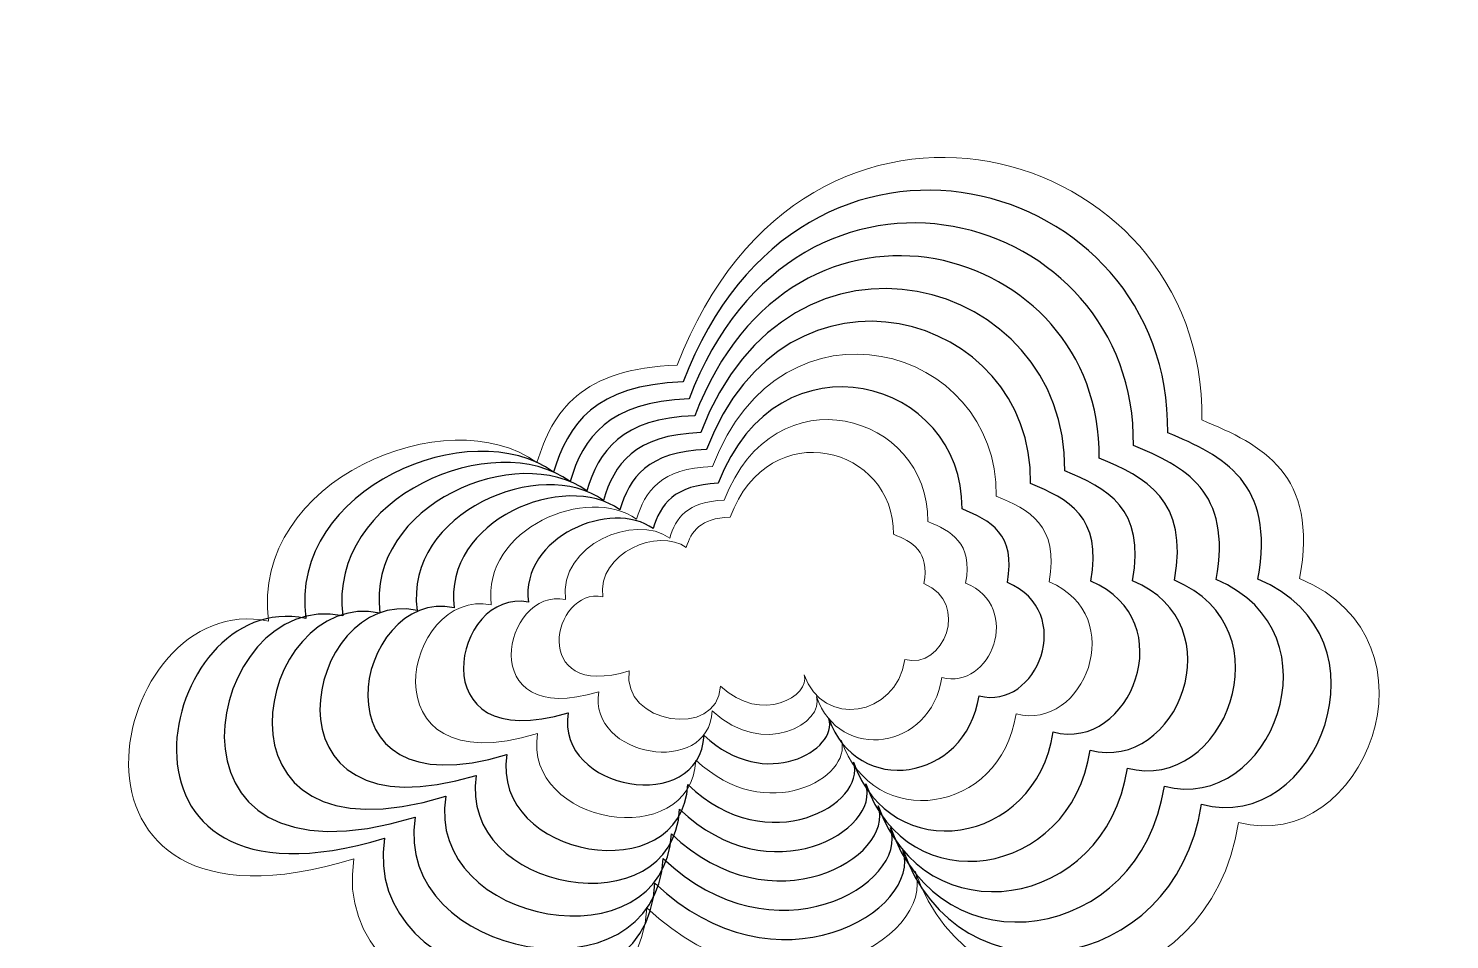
# Model space of a CAD drawing. Header units: centimetres. Extents: x -9 to 8.6, y -10.3 to 10.5.
# Drawn here: x -8.99 to 8.62, y -0.85 to 10.45 of the extents above; entities that cross this region are included whole.
import ezdxf

# ---------------------------------------------------------------- set-up
doc = ezdxf.new("R2010")
doc.units = ezdxf.units.CM
doc.header["$MEASUREMENT"] = 0
doc.layers.add('Layer 1', color=7, linetype='Continuous')

msp = doc.modelspace()

# ---------------------------------------------------------------- linework, layer by layer
at = {"layer": 'Layer 1', "color": 250, "lineweight": 20}
msp.add_open_spline([(-0.94877, 6.27633), (0.64169, 10.45058), (5.59985, 9.05682), (5.55242, 5.59597), (5.55242, 5.59597), (5.55242, 5.59597), (5.55242, 5.59597), (5.55242, 5.59597), (5.55242, 5.59597), (6.29882, 5.28403), (7.00326, 4.93014), (6.76194, 3.63049), (6.76194, 3.63049), (6.76194, 3.63049), (6.76194, 3.63049), (6.76194, 3.63049), (6.76194, 3.63049), (8.62018, 2.85231), (7.55166, 0.1918), (6.00599, 0.60668), (6.00599, 0.60668), (6.00599, 0.60668), (6.00599, 0.60668), (6.00599, 0.60668), (6.00599, 0.60668), (5.64918, -1.70719), (2.73421, -2.11896), (1.99944, 0.00192), (1.99944, 0.00192), (1.99944, 0.00191), (1.99944, 0.00191), (1.99945, 0.0019), (1.99945, 0.0019), (2.27374, -0.82793), (0.30012, -1.99743), (-1.32675, -0.45165), (-1.32675, -0.45165), (-1.32675, -0.45166), (-1.32675, -0.45167), (-1.32675, -0.45167), (-1.32675, -0.45167), (-1.4451, -2.60087), (-5.2919, -1.93219), (-4.95532, 0.15312), (-4.95532, 0.15312), (-4.95533, 0.15312), (-4.95534, 0.15312), (-4.95534, 0.15311), (-4.95534, 0.15311), (-8.9889, -1.07606), (-8.01355, 3.52441), (-6.01365, 3.10133), (-6.01365, 3.10133), (-6.01365, 3.10134), (-6.01365, 3.10134), (-6.01365, 3.10135), (-6.01365, 3.10135), (-6.23851, 4.86189), (-3.78529, 5.86669), (-2.68746, 5.06681), (-2.68746, 5.06681), (-2.68746, 5.06681), (-2.68746, 5.06682), (-2.68746, 5.06682), (-2.68746, 5.06682), (-2.49821, 5.70418), (-2.13571, 6.23758), (-0.94877, 6.27633), (-0.94877, 6.27633), (-0.94877, 6.27633), (-0.94877, 6.27633), (-0.94877, 6.27633)], degree=3, knots=[0, 0, 0, 0, 0.05263158, 0.05263158, 0.05263158, 0.05263158, 0.10526316, 0.10526316, 0.10526316, 0.10526316, 0.15789474, 0.15789474, 0.15789474, 0.15789474, 0.21052632, 0.21052632, 0.21052632, 0.21052632, 0.26315789, 0.26315789, 0.26315789, 0.26315789, 0.31578947, 0.31578947, 0.31578947, 0.31578947, 0.36842105, 0.36842105, 0.36842105, 0.36842105, 0.42105263, 0.42105263, 0.42105263, 0.42105263, 0.47368421, 0.47368421, 0.47368421, 0.47368421, 0.52631579, 0.52631579, 0.52631579, 0.52631579, 0.57894737, 0.57894737, 0.57894737, 0.57894737, 0.63157895, 0.63157895, 0.63157895, 0.63157895, 0.68421053, 0.68421053, 0.68421053, 0.68421053, 0.73684211, 0.73684211, 0.73684211, 0.73684211, 0.78947368, 0.78947368, 0.78947368, 0.78947368, 0.84210526, 0.84210526, 0.84210526, 0.84210526, 0.89473684, 0.89473684, 0.89473684, 0.89473684, 1, 1, 1, 1], dxfattribs=at)
at = {"layer": 'Layer 1', "color": 229}
for points, knots in [([(-0.87619, 6.06694), (0.5926, 9.92185), (5.17145, 8.63471), (5.12765, 5.43863), (5.12765, 5.43863), (5.12765, 5.43863), (5.12765, 5.43863), (5.12765, 5.43863), (5.12765, 5.43863), (5.81695, 5.15056), (6.4675, 4.82374), (6.24464, 3.62352), (6.24464, 3.62352), (6.24464, 3.62352), (6.24464, 3.62352), (6.24464, 3.62352), (6.24464, 3.62352), (7.96072, 2.90488), (6.97394, 0.44789), (5.54652, 0.83104), (5.54652, 0.83104), (5.54652, 0.83104), (5.54652, 0.83104), (5.54652, 0.83104), (5.54652, 0.83104), (5.217, -1.30582), (2.52503, -1.68609), (1.84648, 0.27255), (1.84648, 0.27255), (1.84648, 0.27254), (1.84648, 0.27254), (1.84649, 0.27253), (1.84649, 0.27253), (2.0998, -0.49382), (0.27716, -1.57385), (-1.22525, -0.14633), (-1.22525, -0.14633), (-1.22525, -0.14634), (-1.22525, -0.14634), (-1.22525, -0.14635), (-1.22525, -0.14635), (-1.33454, -2.13113), (-4.88706, -1.51361), (-4.57623, 0.41217), (-4.57623, 0.41217), (-4.57624, 0.41217), (-4.57624, 0.41217), (-4.57625, 0.41216), (-4.57625, 0.41216), (-8.30124, -0.72298), (-7.40051, 3.52554), (-5.5536, 3.13483), (-5.5536, 3.13483), (-5.5536, 3.13484), (-5.5536, 3.13484), (-5.5536, 3.13485), (-5.5536, 3.13485), (-5.76126, 4.76071), (-3.49571, 5.68863), (-2.48187, 4.94995), (-2.48187, 4.94995), (-2.48187, 4.94995), (-2.48187, 4.94996), (-2.48187, 4.94996), (-2.48187, 4.94996), (-2.3071, 5.53856), (-1.97233, 6.03116), (-0.8762, 6.06694), (-0.8762, 6.06694), (-0.8762, 6.06694), (-0.8762, 6.06694), (-0.8762, 6.06694), (-0.8762, 6.06694), (-0.8762, 6.06694), (-0.87619, 6.06694), (-0.87619, 6.06694)], [0, 0, 0, 0, 0.05, 0.05, 0.05, 0.05, 0.1, 0.1, 0.1, 0.1, 0.15, 0.15, 0.15, 0.15, 0.2, 0.2, 0.2, 0.2, 0.25, 0.25, 0.25, 0.25, 0.3, 0.3, 0.3, 0.3, 0.35, 0.35, 0.35, 0.35, 0.4, 0.4, 0.4, 0.4, 0.45, 0.45, 0.45, 0.45, 0.5, 0.5, 0.5, 0.5, 0.55, 0.55, 0.55, 0.55, 0.6, 0.6, 0.6, 0.6, 0.65, 0.65, 0.65, 0.65, 0.7, 0.7, 0.7, 0.7, 0.75, 0.75, 0.75, 0.75, 0.8, 0.8, 0.8, 0.8, 0.85, 0.85, 0.85, 0.85, 0.9, 0.9, 0.9, 0.9, 1, 1, 1, 1]), ([(-0.87619, 6.06694), (-0.87619, 6.06694), (-0.87619, 6.06694), (-0.87619, 6.06694), (-0.87619, 6.06694), (-0.87619, 6.06694), (-0.87619, 6.06694), (-0.87619, 6.06694)], [0, 0, 0, 0, 0.33333333, 0.33333333, 0.33333333, 0.33333333, 1, 1, 1, 1])]:
    msp.add_open_spline(points, degree=3, knots=knots, dxfattribs=at)
at = {"layer": 'Layer 1', "lineweight": 20}
for points, knots in [([(-0.87619, 6.06694), (0.5926, 9.92185), (5.17145, 8.63471), (5.12765, 5.43863), (5.12765, 5.43863), (5.12765, 5.43863), (5.12765, 5.43863), (5.12765, 5.43863), (5.12765, 5.43863), (5.81695, 5.15056), (6.4675, 4.82374), (6.24464, 3.62352), (6.24464, 3.62352), (6.24464, 3.62352), (6.24464, 3.62352), (6.24464, 3.62352), (6.24464, 3.62352), (7.96072, 2.90488), (6.97394, 0.44789), (5.54652, 0.83104), (5.54652, 0.83104), (5.54652, 0.83104), (5.54652, 0.83104), (5.54652, 0.83104), (5.54652, 0.83104), (5.217, -1.30582), (2.52503, -1.68609), (1.84648, 0.27255), (1.84648, 0.27255), (1.84648, 0.27254), (1.84648, 0.27254), (1.84649, 0.27253), (1.84649, 0.27253), (2.0998, -0.49382), (0.27716, -1.57385), (-1.22525, -0.14633), (-1.22525, -0.14633), (-1.22525, -0.14634), (-1.22525, -0.14634), (-1.22525, -0.14635), (-1.22525, -0.14635), (-1.33454, -2.13113), (-4.88706, -1.51361), (-4.57623, 0.41217), (-4.57623, 0.41217), (-4.57624, 0.41217), (-4.57624, 0.41217), (-4.57625, 0.41216), (-4.57625, 0.41216), (-8.30124, -0.72298), (-7.40051, 3.52554), (-5.5536, 3.13483), (-5.5536, 3.13483), (-5.5536, 3.13484), (-5.5536, 3.13484), (-5.5536, 3.13485), (-5.5536, 3.13485), (-5.76126, 4.76071), (-3.49571, 5.68863), (-2.48187, 4.94995), (-2.48187, 4.94995), (-2.48187, 4.94995), (-2.48187, 4.94996), (-2.48187, 4.94996), (-2.48187, 4.94996), (-2.3071, 5.53856), (-1.97233, 6.03116), (-0.8762, 6.06694), (-0.8762, 6.06694), (-0.8762, 6.06694), (-0.8762, 6.06694), (-0.8762, 6.06694)], [0, 0, 0, 0, 0.05263158, 0.05263158, 0.05263158, 0.05263158, 0.10526316, 0.10526316, 0.10526316, 0.10526316, 0.15789474, 0.15789474, 0.15789474, 0.15789474, 0.21052632, 0.21052632, 0.21052632, 0.21052632, 0.26315789, 0.26315789, 0.26315789, 0.26315789, 0.31578947, 0.31578947, 0.31578947, 0.31578947, 0.36842105, 0.36842105, 0.36842105, 0.36842105, 0.42105263, 0.42105263, 0.42105263, 0.42105263, 0.47368421, 0.47368421, 0.47368421, 0.47368421, 0.52631579, 0.52631579, 0.52631579, 0.52631579, 0.57894737, 0.57894737, 0.57894737, 0.57894737, 0.63157895, 0.63157895, 0.63157895, 0.63157895, 0.68421053, 0.68421053, 0.68421053, 0.68421053, 0.73684211, 0.73684211, 0.73684211, 0.73684211, 0.78947368, 0.78947368, 0.78947368, 0.78947368, 0.84210526, 0.84210526, 0.84210526, 0.84210526, 0.89473684, 0.89473684, 0.89473684, 0.89473684, 1, 1, 1, 1]), ([(-0.80362, 5.85755), (0.5435, 9.39312), (4.74304, 8.21261), (4.70287, 5.28129), (4.70287, 5.28129), (4.70287, 5.28129), (4.70287, 5.28129), (4.70287, 5.28129), (4.70287, 5.28129), (5.33507, 5.01708), (5.93172, 4.71734), (5.72733, 3.61654), (5.72733, 3.61654), (5.72733, 3.61654), (5.72733, 3.61654), (5.72733, 3.61654), (5.72733, 3.61654), (7.30125, 2.95743), (6.39621, 0.70398), (5.08704, 1.05538), (5.08704, 1.05538), (5.08704, 1.05538), (5.08704, 1.05538), (5.08704, 1.05538), (5.08704, 1.05538), (4.78482, -0.90446), (2.31585, -1.25323), (1.69351, 0.54315), (1.69351, 0.54315), (1.69351, 0.54314), (1.69351, 0.54314), (1.69351, 0.54314), (1.69351, 0.54314), (1.92584, -0.15973), (0.25419, -1.15029), (-1.12377, 0.15898), (-1.12377, 0.15898), (-1.12377, 0.15897), (-1.12377, 0.15897), (-1.12377, 0.15896), (-1.12377, 0.15896), (-1.22401, -1.6614), (-4.48224, -1.09504), (-4.19716, 0.67121), (-4.19716, 0.67121), (-4.19717, 0.67121), (-4.19717, 0.67121), (-4.19718, 0.6712), (-4.19718, 0.6712), (-7.61359, -0.3699), (-6.78747, 3.52668), (-5.09357, 3.16833), (-5.09357, 3.16833), (-5.09357, 3.16834), (-5.09357, 3.16834), (-5.09357, 3.16835), (-5.09357, 3.16835), (-5.28403, 4.65952), (-3.20615, 5.51058), (-2.27629, 4.83309), (-2.27629, 4.83309), (-2.27629, 4.83309), (-2.27629, 4.8331), (-2.27629, 4.8331), (-2.27629, 4.8331), (-2.116, 5.37294), (-1.80896, 5.82474), (-0.80363, 5.85755), (-0.80363, 5.85755), (-0.80363, 5.85755), (-0.80363, 5.85755), (-0.80363, 5.85755)], [0, 0, 0, 0, 0.05263158, 0.05263158, 0.05263158, 0.05263158, 0.10526316, 0.10526316, 0.10526316, 0.10526316, 0.15789474, 0.15789474, 0.15789474, 0.15789474, 0.21052632, 0.21052632, 0.21052632, 0.21052632, 0.26315789, 0.26315789, 0.26315789, 0.26315789, 0.31578947, 0.31578947, 0.31578947, 0.31578947, 0.36842105, 0.36842105, 0.36842105, 0.36842105, 0.42105263, 0.42105263, 0.42105263, 0.42105263, 0.47368421, 0.47368421, 0.47368421, 0.47368421, 0.52631579, 0.52631579, 0.52631579, 0.52631579, 0.57894737, 0.57894737, 0.57894737, 0.57894737, 0.63157895, 0.63157895, 0.63157895, 0.63157895, 0.68421053, 0.68421053, 0.68421053, 0.68421053, 0.73684211, 0.73684211, 0.73684211, 0.73684211, 0.78947368, 0.78947368, 0.78947368, 0.78947368, 0.84210526, 0.84210526, 0.84210526, 0.84210526, 0.89473684, 0.89473684, 0.89473684, 0.89473684, 1, 1, 1, 1]), ([(-0.73105, 5.64816), (0.49439, 8.8644), (4.31463, 7.79051), (4.27808, 5.12395), (4.27808, 5.12395), (4.27808, 5.12395), (4.27808, 5.12395), (4.27809, 5.12395), (4.27809, 5.12395), (4.85319, 4.88361), (5.39595, 4.61093), (5.21002, 3.60956), (5.21002, 3.60956), (5.21002, 3.60956), (5.21002, 3.60956), (5.21002, 3.60956), (5.21002, 3.60956), (6.64178, 3.00998), (5.81849, 0.96007), (4.62756, 1.27973), (4.62756, 1.27973), (4.62756, 1.27973), (4.62756, 1.27973), (4.62756, 1.27972), (4.62756, 1.27972), (4.35263, -0.5031), (2.10667, -0.82037), (1.54053, 0.81376), (1.54053, 0.81376), (1.54053, 0.81376), (1.54053, 0.81375), (1.54053, 0.81375), (1.54053, 0.81375), (1.75188, 0.17437), (0.23121, -0.72673), (-1.02229, 0.46429), (-1.02229, 0.46429), (-1.02229, 0.46428), (-1.02229, 0.46428), (-1.02229, 0.46427), (-1.02229, 0.46427), (-1.11347, -1.19168), (-4.07742, -0.67647), (-3.81808, 0.93025), (-3.81808, 0.93025), (-3.81809, 0.93025), (-3.81809, 0.93025), (-3.8181, 0.93025), (-3.8181, 0.93025), (-6.92594, -0.01682), (-6.17444, 3.52782), (-4.63353, 3.20184), (-4.63353, 3.20184), (-4.63353, 3.20184), (-4.63353, 3.20185), (-4.63353, 3.20185), (-4.63353, 3.20185), (-4.80678, 4.55834), (-2.91659, 5.33253), (-2.07071, 4.71623), (-2.07071, 4.71623), (-2.07071, 4.71623), (-2.07071, 4.71624), (-2.07071, 4.71624), (-2.07071, 4.71624), (-1.9249, 5.20732), (-1.64559, 5.61831), (-0.73106, 5.64816), (-0.73106, 5.64816), (-0.73106, 5.64816), (-0.73106, 5.64816), (-0.73106, 5.64816)], [0, 0, 0, 0, 0.05263158, 0.05263158, 0.05263158, 0.05263158, 0.10526316, 0.10526316, 0.10526316, 0.10526316, 0.15789474, 0.15789474, 0.15789474, 0.15789474, 0.21052632, 0.21052632, 0.21052632, 0.21052632, 0.26315789, 0.26315789, 0.26315789, 0.26315789, 0.31578947, 0.31578947, 0.31578947, 0.31578947, 0.36842105, 0.36842105, 0.36842105, 0.36842105, 0.42105263, 0.42105263, 0.42105263, 0.42105263, 0.47368421, 0.47368421, 0.47368421, 0.47368421, 0.52631579, 0.52631579, 0.52631579, 0.52631579, 0.57894737, 0.57894737, 0.57894737, 0.57894737, 0.63157895, 0.63157895, 0.63157895, 0.63157895, 0.68421053, 0.68421053, 0.68421053, 0.68421053, 0.73684211, 0.73684211, 0.73684211, 0.73684211, 0.78947368, 0.78947368, 0.78947368, 0.78947368, 0.84210526, 0.84210526, 0.84210526, 0.84210526, 0.89473684, 0.89473684, 0.89473684, 0.89473684, 1, 1, 1, 1]), ([(-0.65847, 5.43877), (0.4453, 8.33567), (3.88623, 7.36841), (3.85331, 4.96661), (3.85331, 4.96661), (3.85331, 4.96661), (3.85332, 4.96661), (3.85332, 4.96661), (3.85332, 4.96661), (4.37131, 4.75013), (4.86018, 4.50453), (4.69271, 3.60259), (4.69271, 3.60259), (4.69271, 3.60259), (4.69271, 3.60259), (4.69272, 3.60259), (4.69272, 3.60259), (5.98232, 3.06254), (5.24077, 1.21616), (4.16809, 1.50409), (4.16809, 1.50409), (4.16809, 1.50409), (4.16809, 1.50408), (4.16809, 1.50408), (4.16809, 1.50408), (3.92046, -0.10173), (1.89749, -0.38749), (1.38757, 1.08439), (1.38757, 1.08439), (1.38757, 1.08439), (1.38757, 1.08438), (1.38757, 1.08438), (1.38757, 1.08438), (1.57793, 0.50848), (0.20825, -0.30315), (-0.92079, 0.76961), (-0.92079, 0.76961), (-0.92079, 0.76961), (-0.92079, 0.7696), (-0.92079, 0.7696), (-0.92079, 0.7696), (-1.00292, -0.72193), (-3.67258, -0.25788), (-3.43899, 1.18932), (-3.43899, 1.18932), (-3.43899, 1.18932), (-3.439, 1.18932), (-3.439, 1.18932), (-3.439, 1.18932), (-6.23827, 0.33628), (-5.56138, 3.52898), (-4.17346, 3.23537), (-4.17346, 3.23537), (-4.17346, 3.23537), (-4.17346, 3.23538), (-4.17346, 3.23538), (-4.17346, 3.23538), (-4.32951, 4.45719), (-2.62699, 5.15451), (-1.8651, 4.5994), (-1.8651, 4.5994), (-1.8651, 4.5994), (-1.8651, 4.59941), (-1.8651, 4.59941), (-1.8651, 4.59941), (-1.73376, 5.04173), (-1.48219, 5.41192), (-0.65846, 5.4388), (-0.65846, 5.4388), (-0.65846, 5.4388), (-0.65846, 5.4388), (-0.65846, 5.4388)], [0, 0, 0, 0, 0.05263158, 0.05263158, 0.05263158, 0.05263158, 0.10526316, 0.10526316, 0.10526316, 0.10526316, 0.15789474, 0.15789474, 0.15789474, 0.15789474, 0.21052632, 0.21052632, 0.21052632, 0.21052632, 0.26315789, 0.26315789, 0.26315789, 0.26315789, 0.31578947, 0.31578947, 0.31578947, 0.31578947, 0.36842105, 0.36842105, 0.36842105, 0.36842105, 0.42105263, 0.42105263, 0.42105263, 0.42105263, 0.47368421, 0.47368421, 0.47368421, 0.47368421, 0.52631579, 0.52631579, 0.52631579, 0.52631579, 0.57894737, 0.57894737, 0.57894737, 0.57894737, 0.63157895, 0.63157895, 0.63157895, 0.63157895, 0.68421053, 0.68421053, 0.68421053, 0.68421053, 0.73684211, 0.73684211, 0.73684211, 0.73684211, 0.78947368, 0.78947368, 0.78947368, 0.78947368, 0.84210526, 0.84210526, 0.84210526, 0.84210526, 0.89473684, 0.89473684, 0.89473684, 0.89473684, 1, 1, 1, 1]), ([(-0.5859, 5.22938), (0.3962, 7.80694), (3.45782, 6.94631), (3.42853, 4.80927), (3.42853, 4.80927), (3.42853, 4.80927), (3.42854, 4.80927), (3.42854, 4.80926), (3.42854, 4.80926), (3.88943, 4.61664), (4.32441, 4.39812), (4.1754, 3.5956), (4.1754, 3.5956), (4.1754, 3.5956), (4.1754, 3.5956), (4.17541, 3.5956), (4.17541, 3.5956), (5.32285, 3.11508), (4.66305, 1.47224), (3.70861, 1.72842), (3.70861, 1.72842), (3.70861, 1.72842), (3.70861, 1.72841), (3.70861, 1.72841), (3.70861, 1.72841), (3.48828, 0.29962), (1.68831, 0.04536), (1.2346, 1.35498), (1.2346, 1.35498), (1.2346, 1.35498), (1.2346, 1.35497), (1.2346, 1.35497), (1.2346, 1.35497), (1.40398, 0.84255), (0.18528, 0.1204), (-0.8193, 1.0749), (-0.8193, 1.0749), (-0.8193, 1.0749), (-0.8193, 1.07489), (-0.8193, 1.07489), (-0.8193, 1.07489), (-0.89238, -0.25223), (-3.26775, 0.16067), (-3.05991, 1.44834), (-3.05991, 1.44834), (-3.05991, 1.44834), (-3.05992, 1.44834), (-3.05992, 1.44834), (-3.05992, 1.44834), (-5.55062, 0.68934), (-4.94834, 3.53009), (-3.71342, 3.26884), (-3.71342, 3.26884), (-3.71342, 3.26884), (-3.71342, 3.26885), (-3.71342, 3.26885), (-3.71342, 3.26885), (-3.85227, 4.35597), (-2.33743, 4.97643), (-1.65952, 4.48251), (-1.65952, 4.48251), (-1.65952, 4.48251), (-1.65952, 4.48251), (-1.65952, 4.48252), (-1.65952, 4.48252), (-1.54266, 4.87608), (-1.31882, 5.20546), (-0.58589, 5.22938), (-0.58589, 5.22938), (-0.58589, 5.22938), (-0.58589, 5.22938), (-0.58589, 5.22938)], [0, 0, 0, 0, 0.05263158, 0.05263158, 0.05263158, 0.05263158, 0.10526316, 0.10526316, 0.10526316, 0.10526316, 0.15789474, 0.15789474, 0.15789474, 0.15789474, 0.21052632, 0.21052632, 0.21052632, 0.21052632, 0.26315789, 0.26315789, 0.26315789, 0.26315789, 0.31578947, 0.31578947, 0.31578947, 0.31578947, 0.36842105, 0.36842105, 0.36842105, 0.36842105, 0.42105263, 0.42105263, 0.42105263, 0.42105263, 0.47368421, 0.47368421, 0.47368421, 0.47368421, 0.52631579, 0.52631579, 0.52631579, 0.52631579, 0.57894737, 0.57894737, 0.57894737, 0.57894737, 0.63157895, 0.63157895, 0.63157895, 0.63157895, 0.68421053, 0.68421053, 0.68421053, 0.68421053, 0.73684211, 0.73684211, 0.73684211, 0.73684211, 0.78947368, 0.78947368, 0.78947368, 0.78947368, 0.84210526, 0.84210526, 0.84210526, 0.84210526, 0.89473684, 0.89473684, 0.89473684, 0.89473684, 1, 1, 1, 1]), ([(-0.44075, 4.8106), (0.298, 6.74949), (2.60101, 6.10211), (2.57898, 4.49458), (2.57898, 4.49458), (2.57899, 4.49458), (2.57899, 4.49458), (2.579, 4.49457), (2.579, 4.49457), (2.92569, 4.34968), (3.25288, 4.1853), (3.14079, 3.58163), (3.14079, 3.58163), (3.14079, 3.58163), (3.1408, 3.58163), (3.1408, 3.58163), (3.1408, 3.58163), (4.00392, 3.22017), (3.5076, 1.9844), (2.78966, 2.17711), (2.78966, 2.17711), (2.78966, 2.17711), (2.78966, 2.1771), (2.78966, 2.1771), (2.78966, 2.1771), (2.62392, 1.10234), (1.26995, 0.91108), (0.92866, 1.89621), (0.92866, 1.89621), (0.92866, 1.89621), (0.92866, 1.89621), (0.92866, 1.89621), (0.92866, 1.89621), (1.05608, 1.51076), (0.13934, 0.96754), (-0.61632, 1.68553), (-0.61632, 1.68553), (-0.61632, 1.68553), (-0.61632, 1.68553), (-0.61632, 1.68552), (-0.61632, 1.68552), (-0.67129, 0.68724), (-2.45809, 0.99783), (-2.30175, 1.96643), (-2.30175, 1.96643), (-2.30175, 1.96643), (-2.30175, 1.96643), (-2.30176, 1.96643), (-2.30176, 1.96643), (-4.17531, 1.39549), (-3.72227, 3.53236), (-2.79334, 3.33584), (-2.79334, 3.33584), (-2.79334, 3.33584), (-2.79334, 3.33584), (-2.79334, 3.33584), (-2.79334, 3.33584), (-2.89779, 4.15359), (-1.75829, 4.62031), (-1.24836, 4.24878), (-1.24836, 4.24878), (-1.24836, 4.24878), (-1.24836, 4.24878), (-1.24836, 4.24878), (-1.24836, 4.24878), (-1.16046, 4.54483), (-0.99208, 4.79259), (-0.44076, 4.81059), (-0.44076, 4.81059), (-0.44076, 4.81059), (-0.44076, 4.81059), (-0.44076, 4.81059)], [0, 0, 0, 0, 0.05263158, 0.05263158, 0.05263158, 0.05263158, 0.10526316, 0.10526316, 0.10526316, 0.10526316, 0.15789474, 0.15789474, 0.15789474, 0.15789474, 0.21052632, 0.21052632, 0.21052632, 0.21052632, 0.26315789, 0.26315789, 0.26315789, 0.26315789, 0.31578947, 0.31578947, 0.31578947, 0.31578947, 0.36842105, 0.36842105, 0.36842105, 0.36842105, 0.42105263, 0.42105263, 0.42105263, 0.42105263, 0.47368421, 0.47368421, 0.47368421, 0.47368421, 0.52631579, 0.52631579, 0.52631579, 0.52631579, 0.57894737, 0.57894737, 0.57894737, 0.57894737, 0.63157895, 0.63157895, 0.63157895, 0.63157895, 0.68421053, 0.68421053, 0.68421053, 0.68421053, 0.73684211, 0.73684211, 0.73684211, 0.73684211, 0.78947368, 0.78947368, 0.78947368, 0.78947368, 0.84210526, 0.84210526, 0.84210526, 0.84210526, 0.89473684, 0.89473684, 0.89473684, 0.89473684, 1, 1, 1, 1]), ([(-0.87619, 6.06694), (-0.87619, 6.06694), (-0.87619, 6.06694), (-0.87619, 6.06694), (-0.87619, 6.06694), (-0.87619, 6.06694), (-0.87619, 6.06694), (-0.87619, 6.06694)], [0, 0, 0, 0, 0.33333333, 0.33333333, 0.33333333, 0.33333333, 1, 1, 1, 1]), ([(-0.80362, 5.85755), (-0.80362, 5.85755), (-0.80362, 5.85755), (-0.80362, 5.85755), (-0.80362, 5.85755), (-0.80362, 5.85755), (-0.80362, 5.85755), (-0.80362, 5.85755)], [0, 0, 0, 0, 0.33333333, 0.33333333, 0.33333333, 0.33333333, 1, 1, 1, 1]), ([(-0.73105, 5.64816), (-0.73105, 5.64816), (-0.73105, 5.64816), (-0.73105, 5.64816), (-0.73105, 5.64816), (-0.73105, 5.64816), (-0.73105, 5.64816), (-0.73105, 5.64816)], [0, 0, 0, 0, 0.33333333, 0.33333333, 0.33333333, 0.33333333, 1, 1, 1, 1]), ([(-0.65847, 5.43877), (-0.65847, 5.43877), (-0.65847, 5.43877), (-0.65847, 5.43877), (-0.65847, 5.43877), (-0.65847, 5.43877), (-0.65847, 5.43877), (-0.65847, 5.43877)], [0, 0, 0, 0, 0.33333333, 0.33333333, 0.33333333, 0.33333333, 1, 1, 1, 1]), ([(-0.5859, 5.22938), (-0.5859, 5.22938), (-0.5859, 5.22938), (-0.5859, 5.22938), (-0.5859, 5.22938), (-0.5859, 5.22938), (-0.5859, 5.22938), (-0.5859, 5.22938)], [0, 0, 0, 0, 0.33333333, 0.33333333, 0.33333333, 0.33333333, 1, 1, 1, 1]), ([(-0.44075, 4.8106), (-0.44075, 4.8106), (-0.44075, 4.8106), (-0.44075, 4.8106), (-0.44075, 4.8106), (-0.44075, 4.8106), (-0.44075, 4.8106), (-0.44075, 4.8106)], [0, 0, 0, 0, 0.33333333, 0.33333333, 0.33333333, 0.33333333, 1, 1, 1, 1])]:
    msp.add_open_spline(points, degree=3, knots=knots, dxfattribs=at)
at = {"layer": 'Layer 1', "color": 251}
for points, knots in [([(-0.80362, 5.85755), (0.5435, 9.39312), (4.74304, 8.21261), (4.70287, 5.28129), (4.70287, 5.28129), (4.70287, 5.28129), (4.70287, 5.28129), (4.70287, 5.28129), (4.70287, 5.28129), (5.33507, 5.01708), (5.93172, 4.71734), (5.72733, 3.61654), (5.72733, 3.61654), (5.72733, 3.61654), (5.72733, 3.61654), (5.72733, 3.61654), (5.72733, 3.61654), (7.30125, 2.95743), (6.39621, 0.70398), (5.08704, 1.05538), (5.08704, 1.05538), (5.08704, 1.05538), (5.08704, 1.05538), (5.08704, 1.05538), (5.08704, 1.05538), (4.78482, -0.90446), (2.31585, -1.25323), (1.69351, 0.54315), (1.69351, 0.54315), (1.69351, 0.54314), (1.69351, 0.54314), (1.69351, 0.54314), (1.69351, 0.54314), (1.92584, -0.15973), (0.25419, -1.15029), (-1.12377, 0.15898), (-1.12377, 0.15898), (-1.12377, 0.15897), (-1.12377, 0.15897), (-1.12377, 0.15896), (-1.12377, 0.15896), (-1.22401, -1.6614), (-4.48224, -1.09504), (-4.19716, 0.67121), (-4.19716, 0.67121), (-4.19717, 0.67121), (-4.19717, 0.67121), (-4.19718, 0.6712), (-4.19718, 0.6712), (-7.61359, -0.3699), (-6.78747, 3.52668), (-5.09357, 3.16833), (-5.09357, 3.16833), (-5.09357, 3.16834), (-5.09357, 3.16834), (-5.09357, 3.16835), (-5.09357, 3.16835), (-5.28403, 4.65952), (-3.20615, 5.51058), (-2.27629, 4.83309), (-2.27629, 4.83309), (-2.27629, 4.83309), (-2.27629, 4.8331), (-2.27629, 4.8331), (-2.27629, 4.8331), (-2.116, 5.37294), (-1.80896, 5.82474), (-0.80363, 5.85755), (-0.80363, 5.85755), (-0.80363, 5.85755), (-0.80363, 5.85755), (-0.80363, 5.85755), (-0.80363, 5.85755), (-0.80363, 5.85755), (-0.80362, 5.85755), (-0.80362, 5.85755)], [0, 0, 0, 0, 0.05, 0.05, 0.05, 0.05, 0.1, 0.1, 0.1, 0.1, 0.15, 0.15, 0.15, 0.15, 0.2, 0.2, 0.2, 0.2, 0.25, 0.25, 0.25, 0.25, 0.3, 0.3, 0.3, 0.3, 0.35, 0.35, 0.35, 0.35, 0.4, 0.4, 0.4, 0.4, 0.45, 0.45, 0.45, 0.45, 0.5, 0.5, 0.5, 0.5, 0.55, 0.55, 0.55, 0.55, 0.6, 0.6, 0.6, 0.6, 0.65, 0.65, 0.65, 0.65, 0.7, 0.7, 0.7, 0.7, 0.75, 0.75, 0.75, 0.75, 0.8, 0.8, 0.8, 0.8, 0.85, 0.85, 0.85, 0.85, 0.9, 0.9, 0.9, 0.9, 1, 1, 1, 1]), ([(-0.80362, 5.85755), (-0.80362, 5.85755), (-0.80362, 5.85755), (-0.80362, 5.85755), (-0.80362, 5.85755), (-0.80362, 5.85755), (-0.80362, 5.85755), (-0.80362, 5.85755)], [0, 0, 0, 0, 0.33333333, 0.33333333, 0.33333333, 0.33333333, 1, 1, 1, 1])]:
    msp.add_open_spline(points, degree=3, knots=knots, dxfattribs=at)
at = {"layer": 'Layer 1', "color": 252}
for points, knots in [([(-0.73105, 5.64816), (0.49439, 8.8644), (4.31463, 7.79051), (4.27808, 5.12395), (4.27808, 5.12395), (4.27808, 5.12395), (4.27808, 5.12395), (4.27809, 5.12395), (4.27809, 5.12395), (4.85319, 4.88361), (5.39595, 4.61093), (5.21002, 3.60956), (5.21002, 3.60956), (5.21002, 3.60956), (5.21002, 3.60956), (5.21002, 3.60956), (5.21002, 3.60956), (6.64178, 3.00998), (5.81849, 0.96007), (4.62756, 1.27973), (4.62756, 1.27973), (4.62756, 1.27973), (4.62756, 1.27973), (4.62756, 1.27972), (4.62756, 1.27972), (4.35263, -0.5031), (2.10667, -0.82037), (1.54053, 0.81376), (1.54053, 0.81376), (1.54053, 0.81376), (1.54053, 0.81375), (1.54053, 0.81375), (1.54053, 0.81375), (1.75188, 0.17437), (0.23121, -0.72673), (-1.02229, 0.46429), (-1.02229, 0.46429), (-1.02229, 0.46428), (-1.02229, 0.46428), (-1.02229, 0.46427), (-1.02229, 0.46427), (-1.11347, -1.19168), (-4.07742, -0.67647), (-3.81808, 0.93025), (-3.81808, 0.93025), (-3.81809, 0.93025), (-3.81809, 0.93025), (-3.8181, 0.93025), (-3.8181, 0.93025), (-6.92594, -0.01682), (-6.17444, 3.52782), (-4.63353, 3.20184), (-4.63353, 3.20184), (-4.63353, 3.20184), (-4.63353, 3.20185), (-4.63353, 3.20185), (-4.63353, 3.20185), (-4.80678, 4.55834), (-2.91659, 5.33253), (-2.07071, 4.71623), (-2.07071, 4.71623), (-2.07071, 4.71623), (-2.07071, 4.71624), (-2.07071, 4.71624), (-2.07071, 4.71624), (-1.9249, 5.20732), (-1.64559, 5.61831), (-0.73106, 5.64816), (-0.73106, 5.64816), (-0.73106, 5.64816), (-0.73106, 5.64816), (-0.73106, 5.64816), (-0.73106, 5.64816), (-0.73106, 5.64816), (-0.73105, 5.64816), (-0.73105, 5.64816)], [0, 0, 0, 0, 0.05, 0.05, 0.05, 0.05, 0.1, 0.1, 0.1, 0.1, 0.15, 0.15, 0.15, 0.15, 0.2, 0.2, 0.2, 0.2, 0.25, 0.25, 0.25, 0.25, 0.3, 0.3, 0.3, 0.3, 0.35, 0.35, 0.35, 0.35, 0.4, 0.4, 0.4, 0.4, 0.45, 0.45, 0.45, 0.45, 0.5, 0.5, 0.5, 0.5, 0.55, 0.55, 0.55, 0.55, 0.6, 0.6, 0.6, 0.6, 0.65, 0.65, 0.65, 0.65, 0.7, 0.7, 0.7, 0.7, 0.75, 0.75, 0.75, 0.75, 0.8, 0.8, 0.8, 0.8, 0.85, 0.85, 0.85, 0.85, 0.9, 0.9, 0.9, 0.9, 1, 1, 1, 1]), ([(-0.73105, 5.64816), (-0.73105, 5.64816), (-0.73105, 5.64816), (-0.73105, 5.64816), (-0.73105, 5.64816), (-0.73105, 5.64816), (-0.73105, 5.64816), (-0.73105, 5.64816)], [0, 0, 0, 0, 0.33333333, 0.33333333, 0.33333333, 0.33333333, 1, 1, 1, 1])]:
    msp.add_open_spline(points, degree=3, knots=knots, dxfattribs=at)
at = {"layer": 'Layer 1', "color": 253}
for points, knots in [([(-0.65847, 5.43877), (0.4453, 8.33567), (3.88623, 7.36841), (3.85331, 4.96661), (3.85331, 4.96661), (3.85331, 4.96661), (3.85332, 4.96661), (3.85332, 4.96661), (3.85332, 4.96661), (4.37131, 4.75013), (4.86018, 4.50453), (4.69271, 3.60259), (4.69271, 3.60259), (4.69271, 3.60259), (4.69271, 3.60259), (4.69272, 3.60259), (4.69272, 3.60259), (5.98232, 3.06254), (5.24077, 1.21616), (4.16809, 1.50409), (4.16809, 1.50409), (4.16809, 1.50409), (4.16809, 1.50408), (4.16809, 1.50408), (4.16809, 1.50408), (3.92046, -0.10173), (1.89749, -0.38749), (1.38757, 1.08439), (1.38757, 1.08439), (1.38757, 1.08439), (1.38757, 1.08438), (1.38757, 1.08438), (1.38757, 1.08438), (1.57793, 0.50848), (0.20825, -0.30315), (-0.92079, 0.76961), (-0.92079, 0.76961), (-0.92079, 0.76961), (-0.92079, 0.7696), (-0.92079, 0.7696), (-0.92079, 0.7696), (-1.00292, -0.72193), (-3.67258, -0.25788), (-3.43899, 1.18932), (-3.43899, 1.18932), (-3.43899, 1.18932), (-3.439, 1.18932), (-3.439, 1.18932), (-3.439, 1.18932), (-6.23827, 0.33628), (-5.56138, 3.52898), (-4.17346, 3.23537), (-4.17346, 3.23537), (-4.17346, 3.23537), (-4.17346, 3.23538), (-4.17346, 3.23538), (-4.17346, 3.23538), (-4.32951, 4.45719), (-2.62699, 5.15451), (-1.8651, 4.5994), (-1.8651, 4.5994), (-1.8651, 4.5994), (-1.8651, 4.59941), (-1.8651, 4.59941), (-1.8651, 4.59941), (-1.73376, 5.04173), (-1.48219, 5.41192), (-0.65846, 5.4388), (-0.65846, 5.4388), (-0.65846, 5.4388), (-0.65846, 5.4388), (-0.65846, 5.4388), (-0.65846, 5.4388), (-0.65846, 5.4388), (-0.65847, 5.43877), (-0.65847, 5.43877)], [0, 0, 0, 0, 0.05, 0.05, 0.05, 0.05, 0.1, 0.1, 0.1, 0.1, 0.15, 0.15, 0.15, 0.15, 0.2, 0.2, 0.2, 0.2, 0.25, 0.25, 0.25, 0.25, 0.3, 0.3, 0.3, 0.3, 0.35, 0.35, 0.35, 0.35, 0.4, 0.4, 0.4, 0.4, 0.45, 0.45, 0.45, 0.45, 0.5, 0.5, 0.5, 0.5, 0.55, 0.55, 0.55, 0.55, 0.6, 0.6, 0.6, 0.6, 0.65, 0.65, 0.65, 0.65, 0.7, 0.7, 0.7, 0.7, 0.75, 0.75, 0.75, 0.75, 0.8, 0.8, 0.8, 0.8, 0.85, 0.85, 0.85, 0.85, 0.9, 0.9, 0.9, 0.9, 1, 1, 1, 1]), ([(-0.44075, 4.8106), (0.298, 6.74949), (2.60101, 6.10211), (2.57898, 4.49458), (2.57898, 4.49458), (2.57899, 4.49458), (2.57899, 4.49458), (2.579, 4.49457), (2.579, 4.49457), (2.92569, 4.34968), (3.25288, 4.1853), (3.14079, 3.58163), (3.14079, 3.58163), (3.14079, 3.58163), (3.1408, 3.58163), (3.1408, 3.58163), (3.1408, 3.58163), (4.00392, 3.22017), (3.5076, 1.9844), (2.78966, 2.17711), (2.78966, 2.17711), (2.78966, 2.17711), (2.78966, 2.1771), (2.78966, 2.1771), (2.78966, 2.1771), (2.62392, 1.10234), (1.26995, 0.91108), (0.92866, 1.89621), (0.92866, 1.89621), (0.92866, 1.89621), (0.92866, 1.89621), (0.92866, 1.89621), (0.92866, 1.89621), (1.05608, 1.51076), (0.13934, 0.96754), (-0.61632, 1.68553), (-0.61632, 1.68553), (-0.61632, 1.68553), (-0.61632, 1.68553), (-0.61632, 1.68552), (-0.61632, 1.68552), (-0.67129, 0.68724), (-2.45809, 0.99783), (-2.30175, 1.96643), (-2.30175, 1.96643), (-2.30175, 1.96643), (-2.30175, 1.96643), (-2.30176, 1.96643), (-2.30176, 1.96643), (-4.17531, 1.39549), (-3.72227, 3.53236), (-2.79334, 3.33584), (-2.79334, 3.33584), (-2.79334, 3.33584), (-2.79334, 3.33584), (-2.79334, 3.33584), (-2.79334, 3.33584), (-2.89779, 4.15359), (-1.75829, 4.62031), (-1.24836, 4.24878), (-1.24836, 4.24878), (-1.24836, 4.24878), (-1.24836, 4.24878), (-1.24836, 4.24878), (-1.24836, 4.24878), (-1.16046, 4.54483), (-0.99208, 4.79259), (-0.44076, 4.81059), (-0.44076, 4.81059), (-0.44076, 4.81059), (-0.44076, 4.81059), (-0.44076, 4.81059), (-0.44076, 4.81059), (-0.44076, 4.81059), (-0.44075, 4.8106), (-0.44075, 4.8106)], [0, 0, 0, 0, 0.05, 0.05, 0.05, 0.05, 0.1, 0.1, 0.1, 0.1, 0.15, 0.15, 0.15, 0.15, 0.2, 0.2, 0.2, 0.2, 0.25, 0.25, 0.25, 0.25, 0.3, 0.3, 0.3, 0.3, 0.35, 0.35, 0.35, 0.35, 0.4, 0.4, 0.4, 0.4, 0.45, 0.45, 0.45, 0.45, 0.5, 0.5, 0.5, 0.5, 0.55, 0.55, 0.55, 0.55, 0.6, 0.6, 0.6, 0.6, 0.65, 0.65, 0.65, 0.65, 0.7, 0.7, 0.7, 0.7, 0.75, 0.75, 0.75, 0.75, 0.8, 0.8, 0.8, 0.8, 0.85, 0.85, 0.85, 0.85, 0.9, 0.9, 0.9, 0.9, 1, 1, 1, 1]), ([(-0.65847, 5.43877), (-0.65847, 5.43877), (-0.65847, 5.43877), (-0.65847, 5.43877), (-0.65847, 5.43877), (-0.65847, 5.43877), (-0.65847, 5.43877), (-0.65847, 5.43877)], [0, 0, 0, 0, 0.33333333, 0.33333333, 0.33333333, 0.33333333, 1, 1, 1, 1]), ([(-0.44075, 4.8106), (-0.44075, 4.8106), (-0.44075, 4.8106), (-0.44075, 4.8106), (-0.44075, 4.8106), (-0.44075, 4.8106), (-0.44075, 4.8106), (-0.44075, 4.8106)], [0, 0, 0, 0, 0.33333333, 0.33333333, 0.33333333, 0.33333333, 1, 1, 1, 1])]:
    msp.add_open_spline(points, degree=3, knots=knots, dxfattribs=at)
at = {"layer": 'Layer 1', "color": 9}
for points, knots in [([(-0.5859, 5.22938), (0.3962, 7.80694), (3.45782, 6.94631), (3.42853, 4.80927), (3.42853, 4.80927), (3.42853, 4.80927), (3.42854, 4.80927), (3.42854, 4.80926), (3.42854, 4.80926), (3.88943, 4.61664), (4.32441, 4.39812), (4.1754, 3.5956), (4.1754, 3.5956), (4.1754, 3.5956), (4.1754, 3.5956), (4.17541, 3.5956), (4.17541, 3.5956), (5.32285, 3.11508), (4.66305, 1.47224), (3.70861, 1.72842), (3.70861, 1.72842), (3.70861, 1.72842), (3.70861, 1.72841), (3.70861, 1.72841), (3.70861, 1.72841), (3.48828, 0.29962), (1.68831, 0.04536), (1.2346, 1.35498), (1.2346, 1.35498), (1.2346, 1.35498), (1.2346, 1.35497), (1.2346, 1.35497), (1.2346, 1.35497), (1.40398, 0.84255), (0.18528, 0.1204), (-0.8193, 1.0749), (-0.8193, 1.0749), (-0.8193, 1.0749), (-0.8193, 1.07489), (-0.8193, 1.07489), (-0.8193, 1.07489), (-0.89238, -0.25223), (-3.26775, 0.16067), (-3.05991, 1.44834), (-3.05991, 1.44834), (-3.05991, 1.44834), (-3.05992, 1.44834), (-3.05992, 1.44834), (-3.05992, 1.44834), (-5.55062, 0.68934), (-4.94834, 3.53009), (-3.71342, 3.26884), (-3.71342, 3.26884), (-3.71342, 3.26884), (-3.71342, 3.26885), (-3.71342, 3.26885), (-3.71342, 3.26885), (-3.85227, 4.35597), (-2.33743, 4.97643), (-1.65952, 4.48251), (-1.65952, 4.48251), (-1.65952, 4.48251), (-1.65952, 4.48251), (-1.65952, 4.48252), (-1.65952, 4.48252), (-1.54266, 4.87608), (-1.31882, 5.20546), (-0.58589, 5.22938), (-0.58589, 5.22938), (-0.58589, 5.22938), (-0.58589, 5.22938), (-0.58589, 5.22938), (-0.58589, 5.22938), (-0.58589, 5.22938), (-0.5859, 5.22938), (-0.5859, 5.22938)], [0, 0, 0, 0, 0.05, 0.05, 0.05, 0.05, 0.1, 0.1, 0.1, 0.1, 0.15, 0.15, 0.15, 0.15, 0.2, 0.2, 0.2, 0.2, 0.25, 0.25, 0.25, 0.25, 0.3, 0.3, 0.3, 0.3, 0.35, 0.35, 0.35, 0.35, 0.4, 0.4, 0.4, 0.4, 0.45, 0.45, 0.45, 0.45, 0.5, 0.5, 0.5, 0.5, 0.55, 0.55, 0.55, 0.55, 0.6, 0.6, 0.6, 0.6, 0.65, 0.65, 0.65, 0.65, 0.7, 0.7, 0.7, 0.7, 0.75, 0.75, 0.75, 0.75, 0.8, 0.8, 0.8, 0.8, 0.85, 0.85, 0.85, 0.85, 0.9, 0.9, 0.9, 0.9, 1, 1, 1, 1]), ([(-0.5859, 5.22938), (-0.5859, 5.22938), (-0.5859, 5.22938), (-0.5859, 5.22938), (-0.5859, 5.22938), (-0.5859, 5.22938), (-0.5859, 5.22938), (-0.5859, 5.22938)], [0, 0, 0, 0, 0.33333333, 0.33333333, 0.33333333, 0.33333333, 1, 1, 1, 1])]:
    msp.add_open_spline(points, degree=3, knots=knots, dxfattribs=at)
at = {"layer": 'Layer 1', "color": 254, "lineweight": 20}
for points in [[(-0.51332, 5.01999), (0.3471, 7.27822), (3.02942, 6.52421), (3.00376, 4.65192), (3.00376, 4.65192), (3.00376, 4.65192), (3.00377, 4.65192), (3.00377, 4.65191), (3.00377, 4.65191), (3.40756, 4.48316), (3.78865, 4.2917), (3.6581, 3.58861), (3.6581, 3.58861), (3.6581, 3.58861), (3.65811, 3.58861), (3.65811, 3.58861), (3.65811, 3.58861), (4.66339, 3.16762), (4.08533, 1.72831), (3.24914, 1.95276), (3.24914, 1.95276), (3.24914, 1.95276), (3.24914, 1.95275), (3.24914, 1.95275), (3.24914, 1.95275), (3.0561, 0.70098), (1.47914, 0.47822), (1.08164, 1.62559), (1.08164, 1.62559), (1.08164, 1.62559), (1.08164, 1.62559), (1.08164, 1.62558), (1.08164, 1.62558), (1.23004, 1.17665), (0.16232, 0.54396), (-0.7178, 1.38021), (-0.7178, 1.38021), (-0.7178, 1.38021), (-0.7178, 1.3802), (-0.7178, 1.3802), (-0.7178, 1.3802), (-0.78182, 0.2175), (-2.86291, 0.57925), (-2.68082, 1.70738), (-2.68082, 1.70738), (-2.68082, 1.70738), (-2.68083, 1.70738), (-2.68083, 1.70738), (-2.68083, 1.70738), (-4.86295, 1.04241), (-4.3353, 3.53122), (-3.25337, 3.30234), (-3.25337, 3.30234), (-3.25337, 3.30234), (-3.25337, 3.30234), (-3.25337, 3.30235), (-3.25337, 3.30235), (-3.37502, 4.25479), (-2.04785, 4.79837), (-1.45393, 4.36565), (-1.45393, 4.36565), (-1.45393, 4.36565), (-1.45393, 4.36565), (-1.45393, 4.36565), (-1.45393, 4.36565), (-1.35155, 4.71046), (-1.15544, 4.99903), (-0.51332, 5.01999), (-0.51332, 5.01999), (-0.51332, 5.01999), (-0.51332, 5.01999), (-0.51332, 5.01999)], [(-0.2956, 4.39183), (0.19981, 5.69205), (1.7442, 5.25791), (1.72943, 4.17991), (1.72943, 4.17991), (1.72944, 4.17991), (1.72944, 4.1799), (1.72945, 4.1799), (1.72945, 4.1799), (1.96194, 4.08274), (2.18134, 3.9725), (2.10618, 3.56769), (2.10618, 3.56769), (2.10618, 3.56769), (2.10619, 3.56769), (2.10619, 3.56768), (2.10619, 3.56768), (2.68499, 3.32528), (2.35216, 2.49658), (1.87071, 2.62581), (1.87071, 2.62581), (1.87071, 2.6258), (1.87071, 2.6258), (1.87071, 2.62579), (1.87071, 2.62579), (1.75956, 1.90506), (0.8516, 1.77681), (0.62273, 2.43743), (0.62273, 2.43743), (0.62273, 2.43743), (0.62273, 2.43743), (0.62273, 2.43743), (0.62273, 2.43743), (0.70818, 2.17895), (0.09342, 1.81466), (-0.41333, 2.29615), (-0.41333, 2.29615), (-0.41333, 2.29615), (-0.41333, 2.29615), (-0.41333, 2.29615), (-0.41333, 2.29615), (-0.45019, 1.6267), (-1.64842, 1.83498), (-1.54358, 2.48453), (-1.54358, 2.48453), (-1.54358, 2.48453), (-1.54358, 2.48453), (-1.54358, 2.48453), (-1.54358, 2.48453), (-2.79998, 2.10165), (-2.49618, 3.53464), (-1.87324, 3.40286), (-1.87324, 3.40286), (-1.87324, 3.40286), (-1.87324, 3.40286), (-1.87324, 3.40286), (-1.87324, 3.40286), (-1.94329, 3.95125), (-1.17914, 4.26423), (-0.83718, 4.01508), (-0.83718, 4.01508), (-0.83718, 4.01508), (-0.83718, 4.01508), (-0.83718, 4.01508), (-0.83718, 4.01508), (-0.77823, 4.21361), (-0.66532, 4.37976), (-0.2956, 4.39183), (-0.2956, 4.39183), (-0.2956, 4.39183), (-0.2956, 4.39183), (-0.2956, 4.39183)]]:
    msp.add_open_spline(points, degree=3, knots=[0, 0, 0, 0, 0.05263158, 0.05263158, 0.05263158, 0.05263158, 0.10526316, 0.10526316, 0.10526316, 0.10526316, 0.15789474, 0.15789474, 0.15789474, 0.15789474, 0.21052632, 0.21052632, 0.21052632, 0.21052632, 0.26315789, 0.26315789, 0.26315789, 0.26315789, 0.31578947, 0.31578947, 0.31578947, 0.31578947, 0.36842105, 0.36842105, 0.36842105, 0.36842105, 0.42105263, 0.42105263, 0.42105263, 0.42105263, 0.47368421, 0.47368421, 0.47368421, 0.47368421, 0.52631579, 0.52631579, 0.52631579, 0.52631579, 0.57894737, 0.57894737, 0.57894737, 0.57894737, 0.63157895, 0.63157895, 0.63157895, 0.63157895, 0.68421053, 0.68421053, 0.68421053, 0.68421053, 0.73684211, 0.73684211, 0.73684211, 0.73684211, 0.78947368, 0.78947368, 0.78947368, 0.78947368, 0.84210526, 0.84210526, 0.84210526, 0.84210526, 0.89473684, 0.89473684, 0.89473684, 0.89473684, 1, 1, 1, 1], dxfattribs=at)
at = {"layer": 'Layer 1', "color": 9, "lineweight": 20}
msp.add_open_spline([(-0.36818, 4.60122), (0.2489, 6.22078), (2.1726, 5.68001), (2.1542, 4.33725), (2.1542, 4.33725), (2.15421, 4.33725), (2.15421, 4.33724), (2.15422, 4.33724), (2.15422, 4.33724), (2.44381, 4.21621), (2.71711, 4.0789), (2.62348, 3.57467), (2.62348, 3.57467), (2.62348, 3.57467), (2.62349, 3.57467), (2.62349, 3.57467), (2.62349, 3.57467), (3.34445, 3.27274), (2.92988, 2.24051), (2.33018, 2.40147), (2.33018, 2.40147), (2.33018, 2.40147), (2.33018, 2.40146), (2.33018, 2.40146), (2.33018, 2.40146), (2.19173, 1.50372), (1.06077, 1.34396), (0.77569, 2.16683), (0.77569, 2.16683), (0.77569, 2.16683), (0.77569, 2.16683), (0.77569, 2.16683), (0.77569, 2.16683), (0.88212, 1.84487), (0.11638, 1.39111), (-0.51483, 1.99085), (-0.51483, 1.99085), (-0.51483, 1.99085), (-0.51483, 1.99085), (-0.51483, 1.99085), (-0.51483, 1.99085), (-0.56074, 1.15698), (-2.05326, 1.41642), (-1.92267, 2.22549), (-1.92267, 2.22549), (-1.92267, 2.22549), (-1.92267, 2.22549), (-1.92267, 2.22549), (-1.92267, 2.22549), (-3.48765, 1.74858), (-3.10922, 3.53351), (-2.33329, 3.36936), (-2.33329, 3.36936), (-2.33329, 3.36936), (-2.33329, 3.36936), (-2.33329, 3.36936), (-2.33329, 3.36936), (-2.42054, 4.05243), (-1.46872, 4.44228), (-1.04277, 4.13194), (-1.04277, 4.13194), (-1.04277, 4.13194), (-1.04277, 4.13194), (-1.04277, 4.13194), (-1.04277, 4.13194), (-0.96934, 4.37923), (-0.8287, 4.58619), (-0.36818, 4.60122), (-0.36818, 4.60122), (-0.36818, 4.60122), (-0.36818, 4.60122), (-0.36818, 4.60122)], degree=3, knots=[0, 0, 0, 0, 0.05263158, 0.05263158, 0.05263158, 0.05263158, 0.10526316, 0.10526316, 0.10526316, 0.10526316, 0.15789474, 0.15789474, 0.15789474, 0.15789474, 0.21052632, 0.21052632, 0.21052632, 0.21052632, 0.26315789, 0.26315789, 0.26315789, 0.26315789, 0.31578947, 0.31578947, 0.31578947, 0.31578947, 0.36842105, 0.36842105, 0.36842105, 0.36842105, 0.42105263, 0.42105263, 0.42105263, 0.42105263, 0.47368421, 0.47368421, 0.47368421, 0.47368421, 0.52631579, 0.52631579, 0.52631579, 0.52631579, 0.57894737, 0.57894737, 0.57894737, 0.57894737, 0.63157895, 0.63157895, 0.63157895, 0.63157895, 0.68421053, 0.68421053, 0.68421053, 0.68421053, 0.73684211, 0.73684211, 0.73684211, 0.73684211, 0.78947368, 0.78947368, 0.78947368, 0.78947368, 0.84210526, 0.84210526, 0.84210526, 0.84210526, 0.89473684, 0.89473684, 0.89473684, 0.89473684, 1, 1, 1, 1], dxfattribs=at)

doc.saveas('drawing.dxf')
